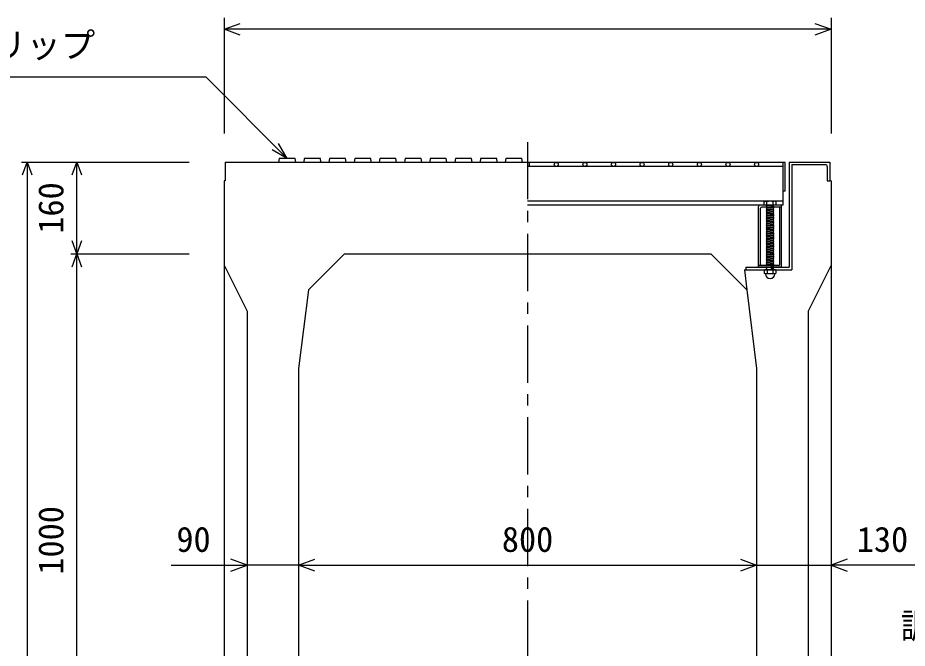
# Model space of a CAD drawing. Units: millimetres, scale not verified. Extents: x -16800 to 16800, y -5940 to 5940.
# Drawn here: x 11110 to 12663, y 2441 to 3541 of the extents above; entities that cross this region are included whole.
import ezdxf
from ezdxf.enums import TextEntityAlignment as Align

# ---------------------------------------------------------------- set-up
doc = ezdxf.new("R2010")
doc.units = ezdxf.units.MM
doc.header["$LTSCALE"] = 20
doc.linetypes.add('CHAIN1', pattern=[8, 5, -1, 1, -1])
doc.linetypes.add('DOTTED', pattern=[1.75, 0.25, -1.5])
for name, color, linetype, lineweight in [('0-0_DIM', 7, 'Continuous', 25), ('0-2_HATCH', 6, 'Continuous', 25), ('0-5_OUTLINE', 3, 'Continuous', 25)]:
    doc.layers.add(name, color=color, linetype=linetype, lineweight=lineweight)
doc.styles.add('ＭＳ ゴシック', font='')
doc.styles.get('ＭＳ ゴシック').set_extended_font_data('MS Gothic')

msp = doc.modelspace()

# ---------------------------------------------------------------- linework, layer by layer
at = {"layer": '0-0_DIM'}
for p, q in [((11470, 3541.4), (11470, 3339.66)), ((12530, 3541.4), (12530, 3339.66)), ((12530, 3521.4), (11470, 3521.4)), ((10880.9, 3438.37), (11437.79, 3438.37)), ((11580, 3296.16), (11437.79, 3438.37)), ((11580, 3296.16), (11554.02, 3311.16)), ((11580, 3296.16), (11565, 3322.14)), ((11115.8, 3289.66), (11409.13, 3289.66)), ((11125.8, 3289.66), (11125.8, 2079.66)), ((11212.46, 3129.66), (11212.46, 3289.66)), ((11202.46, 3129.66), (11409.13, 3129.66)), ((11212.46, 2129.66), (11212.46, 3129.66)), ((11377.17, 2586.22), (11510, 2586.22)), ((11600, 2586.22), (11510, 2586.22)), ((11600, 2586.22), (12400, 2586.22)), ((12400, 2586.22), (12530, 2586.22)), ((12681.6, 2586.22), (12530, 2586.22))]:
    msp.add_line(p, q, dxfattribs=at)
at = {"layer": '0-0_DIM', "linetype": 'CHAIN1'}
msp.add_line((12000, 3324.66), (12000, 1729.66), dxfattribs=at)
at = {"layer": '0-0_DIM'}
for points in [[(11498.23, 3511.14), (11470.04, 3521.4), (11498.23, 3531.66)], [(12501.85, 3531.66), (12530.04, 3521.4), (12501.85, 3511.14)], [(11117.59, 3267.11), (11125.8, 3289.66), (11134.01, 3267.11)], [(11204.26, 3267.11), (11212.46, 3289.66), (11220.67, 3267.11)], [(11220.67, 3152.21), (11212.46, 3129.66), (11204.26, 3152.21)], [(11204.26, 3107.11), (11212.46, 3129.66), (11220.67, 3107.11)], [(11481.81, 2575.96), (11510, 2586.22), (11481.81, 2596.48)], [(11628.19, 2575.96), (11600, 2586.22), (11628.19, 2596.48)], [(12371.81, 2596.48), (12400, 2586.22), (12371.81, 2575.96)], [(12558.19, 2596.48), (12530, 2586.22), (12558.19, 2575.96)]]:
    msp.add_lwpolyline(points, dxfattribs=at)
at = {"layer": '0-2_HATCH'}
for p, q in [((12450, 3289.16), (12000, 3289.16)), ((12445.5, 3282.16), (12000, 3282.16)), ((12445.5, 3289.16), (12445.5, 3214.16)), ((12450, 3239.16), (12450, 3289.16)), ((12457, 3289.66), (12457, 3106.16)), ((12461.5, 3285.16), (12461.5, 3101.66)), ((12461.5, 3285.16), (12520, 3285.16)), ((12523.5, 3281.66), (12523.5, 3256.66)), ((12523.5, 3256.66), (12528, 3256.66)), ((12450, 3239.16), (12445.5, 3239.16)), ((12414.32, 3221.16), (12000, 3221.16)), ((12415, 3221.66), (12413, 3220.16)), ((12413, 3214.16), (12413, 3220.16)), ((12413.33, 3220.44), (12415, 3221.66)), ((12432, 3221.66), (12415, 3221.66)), ((12418, 3214.16), (12418, 3220.16)), ((12429, 3214.16), (12429, 3220.16)), ((12433.67, 3220.44), (12432, 3221.66)), ((12445.5, 3221.16), (12432.68, 3221.16)), ((12434, 3214.16), (12434, 3220.16)), ((12445.5, 3214.16), (12000, 3214.16)), ((12403.5, 3106.16), (12403.5, 3212.16)), ((12443.5, 3214.16), (12405.5, 3214.16)), ((12406.7, 3109.36), (12406.7, 3208.96)), ((12443.5, 3210.96), (12408.7, 3210.96)), ((12434, 3214.16), (12413, 3214.16)), ((12417, 3214.16), (12430, 3214.16)), ((12417, 3213.16), (12418, 3214.16)), ((12418, 3212.16), (12417, 3213.16)), ((12417, 3211.16), (12418, 3212.16)), ((12418, 3210.16), (12417, 3211.16)), ((12417, 3209.16), (12418, 3210.16)), ((12430, 3210.16), (12417, 3209.16)), ((12418, 3208.16), (12417, 3209.16)), ((12417, 3207.16), (12418, 3208.16)), ((12430, 3208.16), (12417, 3207.16)), ((12418, 3206.16), (12417, 3207.16)), ((12417, 3205.16), (12418, 3206.16)), ((12430, 3206.16), (12417, 3205.16)), ((12418, 3204.16), (12417, 3205.16)), ((12417, 3203.16), (12418, 3204.16)), ((12430, 3204.16), (12417, 3203.16)), ((12418, 3202.16), (12417, 3203.16)), ((12430, 3202.16), (12417, 3201.16)), ((12417, 3201.16), (12418, 3202.16)), ((12430, 3200.16), (12417, 3199.16)), ((12429, 3213.16), (12430, 3214.16)), ((12430, 3212.16), (12429, 3213.16)), ((12429, 3209.16), (12430, 3210.16)), ((12430, 3208.16), (12429, 3209.16)), ((12429, 3207.16), (12430, 3208.16)), ((12430, 3206.16), (12429, 3207.16)), ((12429, 3205.16), (12430, 3206.16)), ((12430, 3204.16), (12429, 3205.16)), ((12429, 3201.16), (12430, 3202.16)), ((12430, 3200.16), (12429, 3201.16)), ((12429, 3199.16), (12430, 3200.16)), ((12440.3, 3111.36), (12440.3, 3210.96)), ((12443.5, 3108.16), (12443.5, 3214.16)), ((12418, 3198.16), (12417, 3199.16)), ((12430, 3198.16), (12417, 3197.16)), ((12417, 3197.16), (12418, 3198.16)), ((12418, 3196.16), (12417, 3197.16)), ((12430, 3196.16), (12417, 3195.16)), ((12417, 3195.16), (12418, 3196.16)), ((12418, 3194.16), (12417, 3195.16)), ((12430, 3194.16), (12417, 3193.16)), ((12417, 3193.16), (12418, 3194.16)), ((12418, 3192.16), (12417, 3193.16)), ((12430, 3192.16), (12417, 3191.16)), ((12417, 3191.16), (12418, 3192.16)), ((12418, 3190.16), (12417, 3191.16)), ((12430, 3190.16), (12417, 3189.16)), ((12417, 3189.16), (12418, 3190.16)), ((12418, 3188.16), (12417, 3189.16)), ((12430, 3188.16), (12417, 3187.16)), ((12417, 3187.16), (12418, 3188.16)), ((12418, 3186.16), (12417, 3187.16)), ((12430, 3186.16), (12417, 3185.16)), ((12417, 3185.16), (12418, 3186.16)), ((12418, 3184.16), (12417, 3185.16)), ((12430, 3198.16), (12429, 3199.16)), ((12429, 3197.16), (12430, 3198.16)), ((12429, 3197.16), (12430, 3196.16)), ((12429, 3195.16), (12430, 3196.16)), ((12429, 3195.16), (12430, 3194.16)), ((12429, 3193.16), (12430, 3194.16)), ((12429, 3193.16), (12430, 3192.16)), ((12429, 3191.16), (12430, 3192.16)), ((12429, 3191.16), (12430, 3190.16)), ((12429, 3189.16), (12430, 3190.16)), ((12429, 3189.16), (12430, 3188.16)), ((12429, 3187.16), (12430, 3188.16)), ((12429, 3187.16), (12430, 3186.16)), ((12429, 3185.16), (12430, 3186.16)), ((12429, 3185.16), (12430, 3184.16)), ((12430, 3184.16), (12417, 3183.16)), ((12417, 3183.16), (12418, 3184.16)), ((12418, 3182.16), (12417, 3183.16)), ((12430, 3182.16), (12417, 3181.16)), ((12417, 3181.16), (12418, 3182.16)), ((12418, 3180.16), (12417, 3181.16)), ((12430, 3180.16), (12417, 3179.16)), ((12417, 3179.16), (12418, 3180.16)), ((12418, 3178.16), (12417, 3179.16)), ((12430, 3178.16), (12417, 3177.16)), ((12417, 3177.16), (12418, 3178.16)), ((12418, 3176.16), (12417, 3177.16)), ((12430, 3176.16), (12417, 3175.16)), ((12417, 3175.16), (12418, 3176.16)), ((12418, 3174.16), (12417, 3175.16)), ((12430, 3174.16), (12417, 3173.16)), ((12417, 3173.16), (12418, 3174.16)), ((12418, 3172.16), (12417, 3173.16)), ((12430, 3172.16), (12417, 3171.16)), ((12417, 3171.16), (12418, 3172.16)), ((12418, 3170.16), (12417, 3171.16)), ((12430, 3170.16), (12417, 3169.16)), ((12417, 3169.16), (12418, 3170.16)), ((12418, 3168.16), (12417, 3169.16)), ((12429, 3183.16), (12430, 3184.16)), ((12429, 3183.16), (12430, 3182.16)), ((12429, 3181.16), (12430, 3182.16)), ((12429, 3181.16), (12430, 3180.16)), ((12429, 3179.16), (12430, 3180.16)), ((12429, 3179.16), (12430, 3178.16)), ((12429, 3177.16), (12430, 3178.16)), ((12429, 3177.16), (12430, 3176.16)), ((12429, 3175.16), (12430, 3176.16)), ((12429, 3175.16), (12430, 3174.16)), ((12429, 3173.16), (12430, 3174.16)), ((12429, 3173.16), (12430, 3172.16)), ((12429, 3171.16), (12430, 3172.16)), ((12429, 3171.16), (12430, 3170.16)), ((12429, 3169.16), (12430, 3170.16)), ((12429, 3169.16), (12430.01, 3168.16)), ((12430.01, 3168.16), (12417.01, 3167.16)), ((12417.01, 3167.16), (12418.01, 3168.16)), ((12418.01, 3166.16), (12417.01, 3167.16)), ((12430.01, 3166.16), (12417.01, 3165.16)), ((12417.01, 3165.16), (12418.01, 3166.16)), ((12418.01, 3164.16), (12417.01, 3165.16)), ((12430.01, 3164.15), (12417.01, 3163.15)), ((12417.01, 3163.15), (12418.01, 3164.15)), ((12418.01, 3162.15), (12417.01, 3163.15)), ((12430.01, 3162.15), (12417.01, 3161.15)), ((12417.01, 3161.15), (12418.01, 3162.15)), ((12418.01, 3160.15), (12417.01, 3161.15)), ((12430.02, 3160.15), (12417.01, 3159.15)), ((12417.01, 3159.15), (12418.01, 3160.15)), ((12418.01, 3158.15), (12417.01, 3159.15)), ((12417.01, 3155.16), (12418.01, 3156.16)), ((12430.01, 3156.15), (12417.01, 3155.15)), ((12418.01, 3154.16), (12417.01, 3155.15)), ((12430.01, 3154.16), (12417.01, 3153.16)), ((12417.01, 3153.16), (12418.01, 3154.16)), ((12430.02, 3158.15), (12417.02, 3157.15)), ((12417.02, 3157.15), (12418.02, 3158.15)), ((12418.02, 3156.15), (12417.02, 3157.15)), ((12429.01, 3167.16), (12430.01, 3168.16)), ((12429.01, 3167.16), (12430.01, 3166.16)), ((12429.01, 3165.16), (12430.01, 3166.16)), ((12429.01, 3165.16), (12430.01, 3164.15)), ((12429.01, 3163.15), (12430.01, 3164.15)), ((12429.01, 3163.15), (12430.01, 3162.15)), ((12429.01, 3161.15), (12430.01, 3162.15)), ((12429.01, 3161.15), (12430.02, 3160.15)), ((12429.01, 3155.15), (12430.01, 3156.15)), ((12429.01, 3155.15), (12430.01, 3154.15)), ((12429.01, 3153.15), (12430.01, 3154.16)), ((12429.02, 3159.15), (12430.02, 3160.15)), ((12429.02, 3159.15), (12430.02, 3158.15)), ((12429.02, 3157.15), (12430.02, 3158.15)), ((12429.02, 3157.15), (12430.02, 3156.15)), ((12418.01, 3152.16), (12417.01, 3153.16)), ((12430.01, 3152.15), (12417.01, 3151.15)), ((12417.01, 3151.15), (12418.01, 3152.15)), ((12418.01, 3150.15), (12417.01, 3151.15)), ((12430.02, 3150.15), (12417.02, 3149.15)), ((12417.02, 3149.15), (12418.02, 3150.15)), ((12418.02, 3148.15), (12417.02, 3149.15)), ((12430.02, 3148.15), (12417.02, 3147.15)), ((12417.02, 3147.15), (12418.02, 3148.15)), ((12418.02, 3146.15), (12417.02, 3147.15)), ((12430.02, 3146.15), (12417.02, 3145.15)), ((12417.02, 3145.15), (12418.02, 3146.15)), ((12418.02, 3144.15), (12417.02, 3145.15)), ((12430.02, 3144.15), (12417.02, 3143.15)), ((12417.02, 3143.15), (12418.02, 3144.15)), ((12418.02, 3142.15), (12417.02, 3143.15)), ((12430.03, 3142.14), (12417.03, 3141.14)), ((12417.03, 3141.14), (12418.03, 3142.14)), ((12418.03, 3140.14), (12417.03, 3141.14)), ((12430.03, 3140.14), (12417.03, 3139.14)), ((12417.03, 3139.14), (12418.03, 3140.14)), ((12418.03, 3138.14), (12417.03, 3139.14)), ((12430.03, 3138.14), (12417.03, 3137.14)), ((12417.03, 3137.14), (12418.03, 3138.14)), ((12429.01, 3153.15), (12430.01, 3152.15)), ((12429.01, 3151.15), (12430.01, 3152.15)), ((12429.01, 3151.15), (12430.02, 3150.15)), ((12429.02, 3149.15), (12430.02, 3150.15)), ((12429.02, 3149.15), (12430.02, 3148.15)), ((12429.02, 3147.15), (12430.02, 3148.15)), ((12429.02, 3147.15), (12430.02, 3146.15)), ((12429.02, 3145.15), (12430.02, 3146.15)), ((12429.02, 3145.15), (12430.02, 3144.14)), ((12429.02, 3143.14), (12430.02, 3144.14)), ((12429.02, 3143.14), (12430.03, 3142.14)), ((12429.03, 3141.14), (12430.03, 3142.14)), ((12429.03, 3141.14), (12430.03, 3140.14)), ((12429.03, 3139.14), (12430.03, 3140.14)), ((12429.03, 3139.14), (12430.03, 3138.14)), ((12429.03, 3137.14), (12430.03, 3138.14)), ((12418.03, 3136.14), (12417.03, 3137.14)), ((12430.03, 3136.14), (12417.03, 3135.14)), ((12417.03, 3135.14), (12418.03, 3136.14)), ((12418.03, 3134.14), (12417.03, 3135.14)), ((12417.04, 3133.14), (12418.04, 3134.14)), ((12430.04, 3134.13), (12417.04, 3133.13)), ((12418.04, 3132.14), (12417.04, 3133.13)), ((12430.04, 3132.13), (12417.04, 3131.13)), ((12417.04, 3131.13), (12418.04, 3132.13)), ((12418.04, 3130.13), (12417.04, 3131.13)), ((12430.04, 3130.13), (12417.04, 3129.13)), ((12417.04, 3129.13), (12418.04, 3130.13)), ((12418.04, 3128.13), (12417.04, 3129.13)), ((12430.04, 3128.13), (12417.04, 3127.13)), ((12417.04, 3127.13), (12418.04, 3128.13)), ((12418.04, 3126.13), (12417.04, 3127.13)), ((12430.05, 3126.13), (12417.04, 3125.13)), ((12417.04, 3125.13), (12418.04, 3126.13)), ((12418.04, 3124.13), (12417.04, 3125.13)), ((12417.05, 3123.13), (12418.05, 3124.13)), ((12430.05, 3124.12), (12417.05, 3123.12)), ((12418.05, 3122.13), (12417.05, 3123.12)), ((12429.03, 3137.14), (12430.03, 3136.14)), ((12429.03, 3135.14), (12430.03, 3136.14)), ((12429.03, 3135.14), (12430.04, 3134.13)), ((12429.04, 3133.13), (12430.04, 3134.13)), ((12429.04, 3133.13), (12430.04, 3132.13)), ((12429.04, 3131.13), (12430.04, 3132.13)), ((12429.04, 3131.13), (12430.04, 3130.13)), ((12429.04, 3129.13), (12430.04, 3130.13)), ((12429.04, 3129.13), (12430.04, 3128.13)), ((12429.04, 3127.13), (12430.04, 3128.13)), ((12429.04, 3127.13), (12430.05, 3126.13)), ((12429.04, 3125.13), (12430.05, 3126.13)), ((12429.05, 3125.13), (12430.05, 3124.12)), ((12429.05, 3123.12), (12430.05, 3124.12)), ((12429.05, 3123.12), (12430.05, 3122.12)), ((12438.3, 3109.36), (12403.5, 3109.36)), ((12430.05, 3122.12), (12417.05, 3121.12)), ((12417.05, 3121.12), (12418.05, 3122.12)), ((12418.05, 3120.12), (12417.05, 3121.12)), ((12430.05, 3120.12), (12417.05, 3119.12)), ((12417.05, 3119.12), (12418.05, 3120.12)), ((12418.05, 3118.12), (12417.05, 3119.12)), ((12430.05, 3118.12), (12417.05, 3117.12)), ((12417.05, 3117.12), (12418.05, 3118.12)), ((12418.05, 3116.12), (12417.05, 3117.12)), ((12430.06, 3116.12), (12417.06, 3115.12)), ((12417.06, 3115.12), (12418.06, 3116.12)), ((12418.06, 3114.12), (12417.06, 3115.12)), ((12430.06, 3114.11), (12417.06, 3113.11)), ((12417.06, 3113.11), (12418.06, 3114.11)), ((12418.06, 3112.11), (12417.06, 3113.11)), ((12430.06, 3112.11), (12417.06, 3111.11)), ((12417.06, 3111.11), (12418.06, 3112.11)), ((12418.06, 3110.11), (12417.06, 3111.11)), ((12430.06, 3110.11), (12417.06, 3109.11)), ((12417.06, 3109.11), (12418.06, 3110.11)), ((12418.06, 3108.11), (12417.06, 3109.11)), ((12417.07, 3107.11), (12418.07, 3108.11)), ((12418.07, 3106.11), (12417.07, 3107.11)), ((12429.05, 3121.12), (12430.05, 3122.12)), ((12429.05, 3121.12), (12430.05, 3120.12)), ((12429.05, 3119.12), (12430.05, 3120.12)), ((12429.05, 3119.12), (12430.05, 3118.12)), ((12429.05, 3117.12), (12430.05, 3118.12)), ((12429.06, 3117.12), (12430.06, 3116.12)), ((12429.06, 3115.12), (12430.06, 3116.12)), ((12429.06, 3115.12), (12430.06, 3114.11)), ((12429.06, 3113.11), (12430.06, 3114.11)), ((12429.06, 3113.11), (12430.06, 3112.11)), ((12429.06, 3111.11), (12430.06, 3112.11)), ((12429.06, 3111.11), (12430.06, 3110.11)), ((12429.06, 3109.11), (12430.06, 3110.11)), ((12429.06, 3109.11), (12430.07, 3108.11)), ((12429.07, 3107.11), (12430.07, 3108.11)), ((12429.07, 3107.11), (12430.07, 3106.11)), ((12378.5, 3101.66), (12461.5, 3101.66)), ((12378.63, 3101.66), (12382.86, 3066.8)), ((12381, 3106.16), (12381, 3101.66)), ((12381, 3106.16), (12457, 3106.16)), ((12441.5, 3106.16), (12403.5, 3106.16)), ((12414.16, 3101.66), (12413.29, 3101.01)), ((12413.29, 3101.01), (12413.29, 3095.83)), ((12414.99, 3094.86), (12413.29, 3095.83)), ((12432.84, 3101.66), (12414.16, 3101.66)), ((12414.99, 3094.53), (12414.99, 3094.86)), ((12432.01, 3094.86), (12414.99, 3094.86)), ((12432.01, 3094.53), (12414.99, 3094.53)), ((12417.07, 3105.11), (12418.07, 3106.11)), ((12418.07, 3104.11), (12417.07, 3105.11)), ((12417.07, 3103.1), (12418.07, 3104.1)), ((12418.07, 3102.1), (12417.07, 3103.1)), ((12417.63, 3101.66), (12418.07, 3102.1)), ((12418.4, 3101.01), (12418.4, 3095.83)), ((12428.6, 3101.01), (12428.6, 3095.83)), ((12429.07, 3105.11), (12430.07, 3106.11)), ((12429.07, 3105.11), (12430.07, 3104.1)), ((12429.07, 3103.1), (12430.07, 3104.1)), ((12429.07, 3103.1), (12430.07, 3102.1)), ((12429.63, 3101.66), (12430.07, 3102.1)), ((12432.01, 3094.86), (12433.71, 3095.83)), ((12432.01, 3094.53), (12432.01, 3094.86)), ((12432.84, 3101.66), (12433.71, 3101.01)), ((12433.71, 3101.01), (12433.71, 3095.83))]:
    msp.add_line(p, q, dxfattribs=at)
at = {"layer": '0-2_HATCH', "linetype": 'DOTTED'}
for p, q in [((12430, 3214.16), (12417, 3213.16)), ((12430, 3212.16), (12417, 3211.16)), ((12430.07, 3108.11), (12417.07, 3107.11)), ((12430.07, 3106.11), (12417.07, 3105.11)), ((12430.07, 3104.1), (12417.07, 3103.1)), ((12417.63, 3101.66), (12429.63, 3101.66)), ((12430.07, 3102.1), (12424.34, 3101.66))]:
    msp.add_line(p, q, dxfattribs=at)
at = {"layer": '0-2_HATCH'}
for points in [[(11595, 3289.66), (11594, 3296.16), (11566, 3296.16), (11565, 3289.66)], [(11639, 3289.66), (11638, 3296.16), (11610, 3296.16), (11609, 3289.66)], [(11683, 3289.66), (11682, 3296.16), (11654, 3296.16), (11653, 3289.66)], [(11727, 3289.66), (11726, 3296.16), (11698, 3296.16), (11697, 3289.66)], [(11771, 3289.66), (11770, 3296.16), (11742, 3296.16), (11741, 3289.66)], [(11815, 3289.66), (11814, 3296.16), (11786, 3296.16), (11785, 3289.66)], [(11859, 3289.66), (11858, 3296.16), (11830, 3296.16), (11829, 3289.66)], [(11903, 3289.66), (11902, 3296.16), (11874, 3296.16), (11873, 3289.66)], [(11947, 3289.66), (11946, 3296.16), (11918, 3296.16), (11917, 3289.66)], [(11991, 3289.66), (11990, 3296.16), (11962, 3296.16), (11961, 3289.66)], [(12417, 3199.16), (12418, 3200.16), (12417, 3201.16)], [(12430, 3210.16), (12429, 3211.16), (12430, 3212.16)], [(12430, 3202.16), (12429, 3203.16), (12430, 3204.16)]]:
    msp.add_lwpolyline(points, dxfattribs=at)
for centre in [(12050, 3285.66), (12100, 3285.66), (12150, 3285.66), (12200, 3285.66), (12250, 3285.66), (12300, 3285.66), (12350, 3285.66), (12400, 3285.66)]:
    msp.add_circle(centre, 3.5, dxfattribs=at)
for centre, radius, start, end in [((12000, 3285.66), 3.5, 270, 90), ((12520, 3281.66), 3.5, 0, 90), ((12415.5, 3217.54), 3.62, 46.39563, 133.60437), ((12423.5, 3205.54), 15.62, 69.39075, 110.60925), ((12431.5, 3217.54), 3.62, 46.39563, 133.60437), ((12405.5, 3212.16), 2, 90, 180), ((12408.7, 3208.96), 2, 90, 180), ((12438.3, 3111.36), 2, 270, 0), ((12441.5, 3108.16), 2, 270, 0), ((12415.85, 3096.32), 5.35, 61.49832, 118.50684), ((12415.85, 3100.53), 5.35, 241.49843, 298.50089), ((12423.5, 3094.53), 8.19, 180, 359.99995), ((12423.5, 3081.24), 20.42, 75.52621, 104.47362), ((12423.5, 3115.6), 20.42, 255.52638, 284.47374), ((12431.15, 3096.31), 5.35, 61.49231, 118.50169), ((12431.15, 3100.53), 5.35, 241.49989, 298.5)]:
    msp.add_arc(centre, radius, start, end, dxfattribs=at)
at = {"layer": '0-5_OUTLINE'}
for p, q in [((11472, 3289.66), (12000, 3289.66)), ((11472, 3289.66), (11472, 3256.66)), ((11470, 3256.66), (11470, 2079.66)), ((11472, 3256.66), (11470, 3256.66)), ((12530, 3256.66), (12528, 3256.66)), ((12530, 3256.66), (12530, 2079.66)), ((11617.14, 3066.8), (11680, 3129.66)), ((11680, 3129.66), (12320, 3129.66)), ((12382.86, 3066.8), (12320, 3129.66)), ((11470, 3109.66), (11510, 3029.66)), ((12530, 3109.66), (12490, 3029.66)), ((11617.14, 3066.8), (11600, 2929.66)), ((12382.86, 3066.8), (12400, 2929.66)), ((11510, 3029.66), (11510, 2079.66)), ((12490, 3029.66), (12490, 2079.66)), ((11600, 2929.66), (11600, 2079.66)), ((12400, 2929.66), (12400, 2079.66))]:
    msp.add_line(p, q, dxfattribs=at)
msp.add_lwpolyline([(12457, 3289.66), (12528, 3289.66), (12528, 3256.66)], dxfattribs=at)

# ---------------------------------------------------------------- texts
at = {"layer": '0-0_DIM', "style": 'ＭＳ ゴシック'}
for s, p in [('ノンスリップ', (10884.75, 3458.55)), ('90', (11386.57, 2596.22)), ('800', (11955, 2596.22)), ('130', (12574.95, 2596.22)), ('調整コンクリート', (12651.38, 2445.55))]:
    msp.add_text(s, height=43.99, dxfattribs=at).set_placement(p, align=Align.BOTTOM_LEFT)
for s, p in [('160', (11202.46, 3164.66)), ('1000', (11202.46, 2569.66))]:
    msp.add_text(s, height=43.99, rotation=90, dxfattribs=at).set_placement(p, align=Align.BOTTOM_LEFT)

doc.saveas('drawing.dxf')
